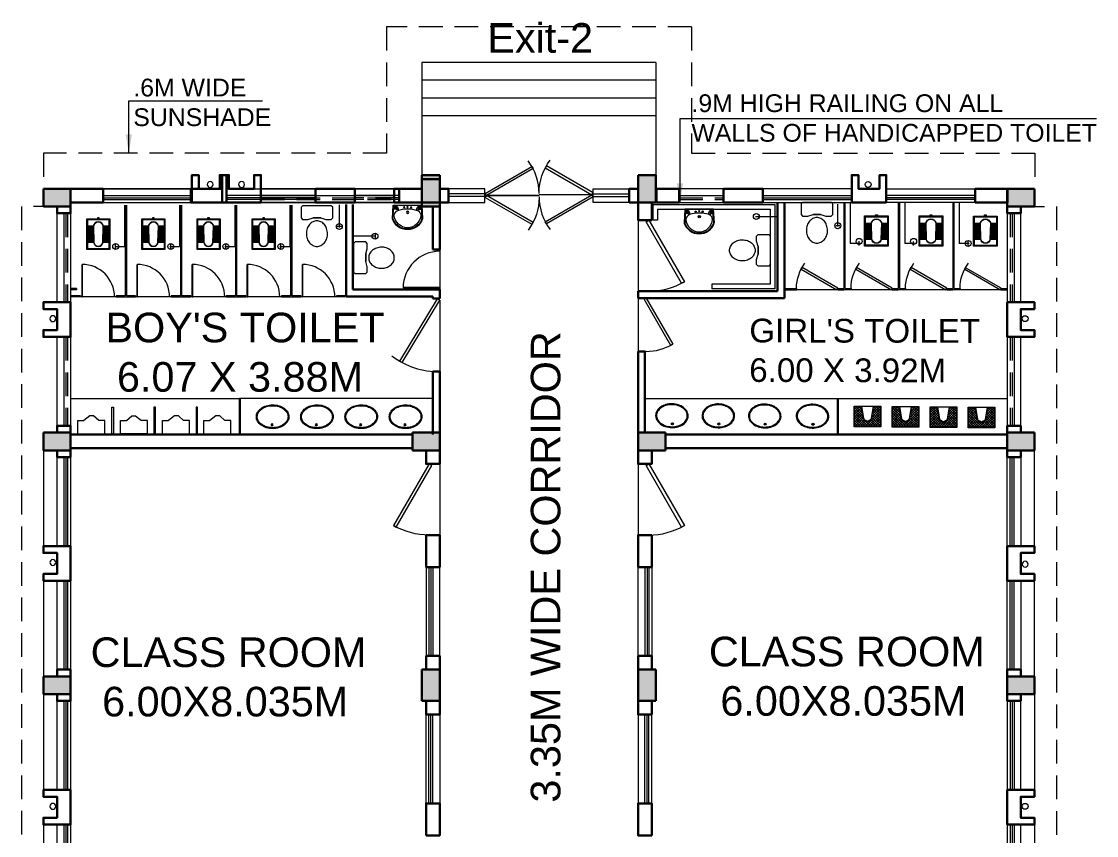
# Model space of a CAD drawing. Header units: millimetres. Extents: x 3614 to 12428, y -844 to 6844.
# Drawn here: x 5458.46 to 5476.61, y -525.28 to -511.54 of the extents above; entities that cross this region are included whole.
import ezdxf

# ---------------------------------------------------------------- set-up
doc = ezdxf.new("R2010")
doc.units = ezdxf.units.MM
doc.header["$LTSCALE"] = 40
doc.header["$MEASUREMENT"] = 0
doc.linetypes.add('DASHED', pattern=[0.75, 0.5, -0.25])
doc.layers.get('0').update_dxf_attribs({"linetype": 'CONTINUOUS', "lineweight": 20})
for name, color, linetype, lineweight in [('CLL LEV.', 15, 'CONTINUOUS', 18), ('Column', 252, 'CONTINUOUS', 30), ('Column Hatch', 253, 'CONTINUOUS', 13), ('CUBICAL TOILET', 160, 'CONTINUOUS', 15), ('Dim', 220, 'CONTINUOUS', 15), ('Door', 54, 'CONTINUOUS', 18), ('elevation', 7, 'CONTINUOUS', 9), ('Fixture', 44, 'CONTINUOUS', 15), ('Furniture', 13, 'CONTINUOUS', 15), ('Hidden', 30, 'DASHED', 18), ('Railing', 23, 'CONTINUOUS', 18), ('Stair', 1, 'CONTINUOUS', 15), ('TEXT', 7, 'CONTINUOUS', 20), ('Ventilator', 6, 'DASHED', 18), ('Wall', 7, 'CONTINUOUS', 30), ('Window', 150, 'CONTINUOUS', 15), ('Window-Wall', 7, 'CONTINUOUS', 18)]:
    doc.layers.add(name, color=color, linetype=linetype, lineweight=lineweight)
doc.styles.add('DIM', font='arial.ttf')
doc.styles.add('L120', font='simplex.shx', dxfattribs={"height": 1})
doc.styles.get("Standard").update_dxf_attribs({"font": 'txt.shx', "height": 0.03937})
doc.styles.add('Tabrej.', font='GOTHIC.TTF', dxfattribs={"height": 1})
doc.dimstyles.get("Standard").update_dxf_attribs({"dimtxt": 0.18, "dimasz": 0.18, "dimexe": 0.18, "dimexo": 0.0625, "dimgap": 0.09, "dimtad": 0, "dimtih": 1, "dimtoh": 1, "dimdec": 4, "dimzin": 0, "dimdsep": 46, "dimtxsty": 'Standard', "dimcen": 0.09, "dimadec": 0, "dimazin": 0, "dimtfac": 1, "dimtdec": 4, "dimtofl": 0, "dimtmove": 0, "dimatfit": 3, "dimfxl": 0, "dimtolj": 1, "dimtzin": 0, "dimarcsym": 0})

# ---------------------------------------------------------------- blocks, each defined once
blk = doc.blocks.new('COLUMN 546')
at = {"layer": 'Column Hatch'}
h = blk.add_hatch(color=0, dxfattribs=at)
h.dxf.hatch_style = 1
h.paths.add_polyline_path([(0, 0), (0.3, 0), (0.3, 0.46), (0, 0.46)])
at = {"layer": 'Column'}
for p, q in [((0.3, 0.46), (0, 0.46)), ((0, 0.46), (0, 0)), ((0.3, 0), (0.3, 0.46)), ((0, 0), (0.3, 0))]:
    blk.add_line(p, q, dxfattribs=at)
blk = doc.blocks.new('VENT 2')
at = {"layer": 'Ventilator', "linetype": 'Continuous', "ltscale": 0.02}
for p, q in [((0, 0.182), (1.5, 0.182)), ((0, 0.152), (1.5, 0.152))]:
    blk.add_line(p, q, dxfattribs=at)
at = {"layer": 'Window-Wall'}
for p, q in [((0, 0.23), (1.5, 0.23)), ((0, 0), (0, 0.23)), ((1.5, 0.23), (1.5, 0)), ((0, 0.115), (1.5, 0.115)), ((1.5, 0), (0, 0))]:
    blk.add_line(p, q, dxfattribs=at)
blk = doc.blocks.new('*X5')
at = {"color": 0}
for p, q in [((705, 323), (943, 561)), ((705, 365), (900, 561)), ((705, 408), (858, 561)), ((705, 450), (815, 561)), ((705, 493), (773, 561)), ((705, 535), (730, 561)), ((854, 419), (712, 561)), ((866, 449), (755, 561)), ((888, 469), (797, 561)), ((921, 479), (839, 561)), ((1145, 298), (882, 561)), ((899, 474), (985, 561)), ((1145, 340), (924, 561)), ((944, 477), (1027, 561)), ((1145, 383), (967, 561)), ((971, 462), (1070, 561)), ((990, 438), (1112, 561)), ((998, 404), (1145, 551)), ((1145, 425), (1009, 561)), ((1145, 467), (1051, 561)), ((1145, 510), (1094, 561)), ((1145, 552), (1136, 561)), ((848, 383), (705, 526)), ((842, 346), (705, 483)), ((835, 310), (705, 441)), ((705, 280), (858, 434)), ((829, 274), (705, 398)), ((705, 238), (847, 381)), ((1145, 255), (999, 401)), ((1004, 368), (1145, 508)), ((1011, 332), (1145, 466)), ((1017, 295), (1145, 423)), ((1023, 259), (1145, 381)), ((823, 237), (705, 356)), ((798, 221), (705, 314)), ((755, 221), (705, 271)), ((713, 221), (705, 229)), ((730, 221), (839, 330)), ((772, 221), (830, 279)), ((815, 221), (822, 228)), ((1137, 221), (1007, 350)), ((1095, 221), (1016, 299)), ((1052, 221), (1024, 248)), ((1029, 223), (1145, 339)), ((1069, 221), (1145, 296)), ((1112, 221), (1145, 254))]:
    blk.add_line(p, q, dxfattribs=at)
blk = doc.blocks.new('RSA CL7')
blk.add_lwpolyline([(8.86, 0), (-8.86, 0), (-8.86, -13.78), (-3.94, -13.78), (3.94, -13.78), (8.86, -13.78)], close=True)
blk.add_lwpolyline([(-4.1, -13.58), (-2.78, -5.72, -0.835943), (2.8, -5.76), (4.1, -13.58), (8.66, -13.58), (8.66, -0.2), (-8.66, -0.2), (-8.66, -13.58)], format="xyb", close=True)
blk.add_lwpolyline([(-3.94, -13.78), (-2.59, -5.75, -0.835548), (2.61, -5.79), (3.94, -13.78)], format="xyb")
for centre, start, end in [((-1.41, -4.14), 207.2135, 40.95643), ((-0.03, -3.6), 185.89987, 355.82489), ((1.47, -4.14), 140.99617, 329.34676)]:
    blk.add_arc(centre, 0.493, start, end)
at = {"xscale": 0.0393714285714286, "yscale": 0.0393714285714286, "zscale": 0.0393714285714286}
blk.add_blockref('*X5', (-36.41, -22.27), dxfattribs=at)
blk = doc.blocks.new('RSA BASIN 2')
for points in [[(10.67, -8.12, 0.12976), (9.97, -5.22, 0.106426), (7.61, -2.47, 0.084431), (4.27, -0.72, 0.073534), (0, 0, 0.073534), (-4.29, -0.55, 0.084431), (-7.7, -2.16, 0.106426), (-10.17, -4.82, 0.12976), (-10.98, -7.69, 0.12976), (-10.28, -10.59, 0.106426), (-7.92, -13.34, 0.084431), (-4.58, -15.09, 0.073534), (-0.31, -15.81, 0.073534), (3.98, -15.26, 0.084431), (7.39, -13.64, 0.106426), (9.85, -10.99, 0.12976)], [(10.08, -7.9, 0.119977), (9.45, -5.5, 0.106426), (7.25, -2.94, 0.084431), (4.08, -1.28, 0.073534), (-0.01, -0.59, 0.073534), (-4.13, -1.12, 0.084431), (-7.36, -2.65, 0.106426), (-9.66, -5.12, 0.12976), (-10.39, -7.7, 0.009633), (-10.39, -7.9, 0.119977), (-9.76, -10.31, 0.106426), (-7.57, -12.87, 0.084431), (-4.4, -14.53, 0.073534), (-0.3, -15.22, 0.073534), (3.82, -14.69, 0.084431), (7.05, -13.16, 0.106426), (9.35, -10.69, 0.12976), (10.08, -8.11, 0.009633)]]:
    blk.add_lwpolyline(points, format="xyb", close=True)
for radius in [0.7, 0.479]:
    blk.add_circle((-0.47, -2.53), radius)
blk = doc.blocks.new('Door - Left Hung 36 in.')
at = {"layer": 'Door'}
blk.add_line((0.75, -1.3), (35.93, -1.3), dxfattribs=at)
blk.add_lwpolyline([(0.75, -1.3), (0, 0), (31.18, 18), (31.93, 16.7)], close=True, dxfattribs=at)
blk.add_arc((0, 0), 36, 0, 37.31013, dxfattribs=at)
blk = doc.blocks.new('SHAFT2')
at = {"layer": 'Fixture'}
blk.add_circle((0.302, 0.307), 0.05, dxfattribs=at)
at = {"layer": 'Wall'}
blk.add_lwpolyline([(0, 0.585), (0.46, 0.585), (0.46, 0.47), (0.23, 0.47), (0.23, 0.115), (0.46, 0.115), (0.46, 0), (0, 0), (0, 0.585)], dxfattribs=at)
blk = doc.blocks.new('WINDOW 1')
at = {"layer": 'CLL LEV.'}
for p, q in [((-0.115, -0.23), (-0.115, -0.46)), ((1.615, -0.23), (1.615, -0.46)), ((-0.115, -0.46), (1.615, -0.46))]:
    blk.add_line(p, q, dxfattribs=at)
at = {"layer": 'Window'}
for p, q in [((0, -0.051), (1.5, -0.051)), ((0, -0.081), (1.5, -0.081))]:
    blk.add_line(p, q, dxfattribs=at)
at = {"layer": 'Window-Wall'}
for p, q in [((0, 0), (1.5, 0)), ((0, -0.23), (0, 0)), ((1.5, 0), (1.5, -0.23)), ((0, -0.115), (1.5, -0.115)), ((1.5, -0.23), (0, -0.23))]:
    blk.add_line(p, q, dxfattribs=at)
blk = doc.blocks.new('*U18')
for p, q in [((0, 0), (0, -6)), ((40, 0), (40, -6))]:
    blk.add_line(p, q)
blk.add_lwpolyline([(0, 0), (34.64, 20), (35.52, 18.48), (0.87, -1.52)], close=True)
blk.add_arc((0, 0), 40, 0, 30)
blk = doc.blocks.new('DOOR1')
at = {"layer": 'Door'}
blk.add_line((0, 0), (1.2, 0), dxfattribs=at)
at = {"layer": 'Door', "xscale": 0.0300000000000013, "yscale": 0.0300000000000013, "zscale": 0.0300000000000013}
blk.add_blockref('*U18', (0, 0.18), dxfattribs=at)
blk = doc.blocks.new('RSA CL6')
for p, q in [((5.51, 3.48), (5.51, 7.28)), ((5.91, 3.47), (5.91, 7.28)), ((6.3, 3.46), (6.3, 7.28)), ((6.69, 3.45), (6.69, 7.28)), ((7.09, 3.44), (7.09, 7.28)), ((7.48, 3.43), (7.48, 7.28)), ((7.87, 3.42), (7.87, 7.28)), ((8.27, 3.41), (8.27, 7.28)), ((8.66, 3.4), (8.66, 7.28)), ((9.06, 3.39), (9.06, 7.28)), ((9.45, 3.38), (9.45, 7.28)), ((9.84, 3.37), (9.84, 7.28)), ((10.24, 3.36), (10.24, 7.28)), ((10.63, 3.35), (10.63, 7.28)), ((11.02, 3.34), (11.02, 7.28)), ((11.42, 3.33), (11.42, 7.28)), ((11.81, 3.32), (11.81, 7.28)), ((12.2, 3.31), (12.2, 7.28)), ((12.6, 3.31), (12.6, 7.28)), ((12.99, 3.3), (12.99, 7.28)), ((13.39, 3.29), (13.39, 7.28)), ((13.78, 3.28), (13.78, 7.28)), ((14.17, 3.27), (14.17, 7.28)), ((14.57, 3.26), (14.57, 7.28)), ((14.96, 3.25), (14.96, 7.28)), ((15.35, 3.24), (15.35, 7.28)), ((15.75, 3.23), (15.75, 7.28)), ((16.14, 3.22), (16.14, 7.28)), ((16.14, 7.28), (16.14, 3.22)), ((5.51, -7.28), (5.51, -3.47)), ((5.91, -7.28), (5.91, -3.45)), ((6.3, -7.28), (6.3, -3.44)), ((6.69, -7.28), (6.69, -3.43)), ((7.09, -7.28), (7.09, -3.42)), ((7.48, -7.28), (7.48, -3.41)), ((7.87, -7.28), (7.87, -3.4)), ((8.27, -7.28), (8.27, -3.39)), ((8.66, -7.28), (8.66, -3.38)), ((9.06, -7.28), (9.06, -3.37)), ((9.45, -7.28), (9.45, -3.36)), ((9.84, -7.28), (9.84, -3.34)), ((10.24, -7.28), (10.24, -3.33)), ((10.63, -7.28), (10.63, -3.32)), ((11.02, -7.28), (11.02, -3.31)), ((11.42, -7.28), (11.42, -3.3)), ((11.81, -7.28), (11.81, -3.29)), ((12.2, -7.28), (12.2, -3.28)), ((12.6, -7.28), (12.6, -3.27)), ((12.99, -7.28), (12.99, -3.26)), ((13.39, -7.28), (13.39, -3.24)), ((13.78, -7.28), (13.78, -3.23)), ((14.17, -7.28), (14.17, -3.22)), ((14.57, -7.28), (14.57, -3.21)), ((14.96, -7.28), (14.96, -3.2)), ((15.35, -7.28), (15.35, -3.19)), ((15.75, -7.28), (15.75, -3.18)), ((16.14, -3.17), (16.14, -7.28)), ((16.14, -7.28), (16.14, -3.17))]:
    blk.add_line(p, q)
for points in [[(0.79, 7.87), (20.87, 7.87), (20.87, -7.87), (0.79, -7.87)], [(1.38, 7.28), (20.28, 7.28), (20.28, -7.28), (1.38, -7.28)]]:
    blk.add_lwpolyline(points, close=True)
blk.add_lwpolyline([(0.79, -0.59), (0, -0.59), (0, 0.59), (0.79, 0.59)])
for points in [[(5.51, 3.48), (16.14, 3.22, -0.899983), (16.14, -3.17), (5.54, -3.47, -0.799392)], [(5.53, 3.28), (16.13, 3.02, -0.897689), (16.12, -2.97), (5.56, -3.27, -0.793494), (5.53, 3.28)]]:
    blk.add_lwpolyline(points, format="xyb", close=True)
blk = doc.blocks.new('ENGLISH SHEET')
at = {"layer": 'Fixture'}
for p, q in [((4663.798, 251.204), (4663.773, 251.179)), ((4663.773, 251.179), (4663.773, 250.696)), ((4663.976, 251.204), (4663.798, 251.204)), ((4664.002, 251.179), (4663.976, 251.204)), ((4664.002, 251.09), (4664.002, 251.179)), ((4663.976, 251.001), (4664.002, 251.09)), ((4663.976, 250.874), (4663.976, 251.001)), ((4663.976, 251.001), (4663.976, 250.874)), ((4664.002, 250.785), (4663.976, 250.874)), ((4663.773, 250.696), (4663.798, 250.67)), ((4663.798, 250.67), (4663.976, 250.67)), ((4663.976, 250.67), (4664.002, 250.696)), ((4664.002, 250.696), (4664.002, 250.785))]:
    blk.add_line(p, q, dxfattribs=at)
blk.add_lwpolyline([(4664.459, 250.937, 0.117036), (4664.443, 251.003, 0.104338), (4664.396, 251.063, 0.09029), (4664.321, 251.105, 0.09898), (4664.243, 251.115, 0.08237), (4664.159, 251.101, 0.09029), (4664.09, 251.063, 0.104338), (4664.043, 251.003, 0.117036), (4664.027, 250.937, 0.117036), (4664.043, 250.871, 0.104338), (4664.09, 250.811, 0.09029), (4664.159, 250.773, 0.08237), (4664.243, 250.759, 0.08237), (4664.327, 250.773, 0.09029), (4664.396, 250.811, 0.104338), (4664.443, 250.871, 0.117036)], format="xyb", close=True, dxfattribs=at)
blk = doc.blocks.new('RSA BASIN 9')
for points in [[(-0.1, -16.2, 0.340881), (10.04, -9, 0.074195), (10.06, -8.89), (9.53, 0), (-9.54, 0), (-10.02, -8.77, 0.082611), (-9.96, -9.15, 0.330812), (-0.1, -16.2)], [(0, -15.03, 0.391482), (8.86, -6.67, 0.252869), (6.53, -3.51, 0.087242), (0.02, -2.46, 0.079484), (-6.53, -3.51, 0.2542), (-8.82, -6.67, 0.39026), (0, -15.03)], [(-8.57, -1.96, -0.907437), (-8.45, -1.81), (-7.52, -2.57, -0.907437), (-7.64, -2.72)], [(-8.2, -1.64, -0.907437), (-8.07, -1.49), (-7.14, -2.25, -0.907437), (-7.27, -2.4)], [(-7.82, -1.32, -0.907437), (-7.7, -1.17), (-6.77, -1.93, -0.907437), (-6.89, -2.08)], [(7.82, -1.32, 0.907437), (7.7, -1.17), (6.77, -1.93, 0.907437), (6.89, -2.08)], [(8.2, -1.64, 0.907437), (8.07, -1.49), (7.14, -2.25, 0.907437), (7.27, -2.4)], [(8.57, -1.96, 0.907437), (8.45, -1.81), (7.52, -2.57, 0.907437), (7.64, -2.72)]]:
    blk.add_lwpolyline(points, format="xyb", close=True)
for points in [[(-5.93, -3.31), (-6.16, -2.95, -0.183787), (-6.22, -2.68, 0.126662), (-6.25, -2.43), (-6.59, -1.44, 0.35453), (-7.05, -0.98), (-8.75, -0.98, 0.414214), (-9.14, -1.37), (-9.56, -9.09, 0.329849), (-0.07, -15.81, 0.338736), (9.65, -8.94, 0.075632), (9.66, -8.82), (9.14, -1.37, 0.414214), (8.75, -0.98), (7.05, -0.98, 0.35453), (6.59, -1.44), (6.25, -2.43, 0.126662), (6.22, -2.68, -0.183787), (6.16, -2.95), (5.93, -3.31)], [(-6.18, -3.39), (-6.24, -3.29, 0.220542), (-6.52, -3.11), (-8.75, -2.78, -0.361119), (-9.19, -2.35)], [(6.18, -3.39), (6.24, -3.29, -0.220542), (6.52, -3.11), (8.75, -2.78, 0.358803), (9.21, -2.33, 0.358803)]]:
    blk.add_lwpolyline(points, format="xyb")
for centre, radius in [((-2.35, -1.56), 0.399), ((0, -4.82), 0.771), ((0, -4.82), 0.602), ((0, -1.23), 0.399), ((2.28, -1.51), 0.399)]:
    blk.add_circle(centre, radius)
blk = doc.blocks.new('COLM 530')
at = {"layer": 'Column Hatch'}
h = blk.add_hatch(color=0, dxfattribs=at)
h.dxf.hatch_style = 1
h.paths.add_polyline_path([(5443.518, -633.795), (5443.218, -633.795), (5443.218, -634.325), (5443.518, -634.325)])
at = {"layer": 'Column'}
for p, q in [((5443.518, -633.795), (5443.218, -633.795)), ((5443.218, -633.795), (5443.218, -634.325)), ((5443.518, -634.325), (5443.518, -633.795)), ((5443.218, -634.325), (5443.518, -634.325))]:
    blk.add_line(p, q, dxfattribs=at)
blk = doc.blocks.new('SHAFT')
at = {"layer": 'Fixture'}
blk.add_circle((-0.328, 0.302), 0.05, dxfattribs=at)
at = {"layer": 'Wall'}
blk.add_lwpolyline([(-0.655, 0), (-0.655, 0.46), (-0.54, 0.46), (-0.54, 0.23), (-0.115, 0.23), (-0.115, 0.46), (0, 0.46), (0, 0), (-0.655, 0)], dxfattribs=at)
blk = doc.blocks.new('RH 1200')
for p, q in [((21, 0), (21, 43.3)), ((21.7, 0), (21.7, 43.3)), ((-21.7, 0), (21.7, 0)), ((21.7, 0), (21, 0))]:
    blk.add_line(p, q)
at = {"extrusion": (0, 0, -1)}
blk.add_ellipse((21.7, 0), major_axis=(-30.6, 30.6), ratio=1, start_param=5.497787, end_param=7.068583, dxfattribs=at)
blk = doc.blocks.new('HJK')
at = {"layer": 'Door', "ltscale": 20}
blk.add_line((3658.233, -481.12), (3658.908, -481.12), dxfattribs=at)
at = {"layer": 'Door', "ltscale": 20, "xscale": 0.014287499999341, "yscale": 0.014287499999341, "zscale": 0.014287499999341, "rotation": 359.999999999943}
blk.add_blockref('RH 1200', (3658.571, -481.12), dxfattribs=at)
blk = doc.blocks.new('Urinal 1')
for p, q in [((0, 9), (9, 9)), ((0, 9), (0, -9)), ((9, 9), (9, 5)), ((12, 1), (9, 5)), ((12, -1.5), (12, 1)), ((9, -5), (12, -1.5)), ((9, -9), (9, -5)), ((0, -9), (9, -9))]:
    blk.add_line(p, q)
blk = doc.blocks.new('rtg')
at = {"layer": 'Door', "ltscale": 0.05}
blk.add_line((5064.361, -255.623), (5064.361, -256.826), dxfattribs=at)
at = {"layer": 'Door'}
blk.add_lwpolyline([(5064.361, -255.623), (5064.317, -255.597), (5063.682, -256.65), (5063.726, -256.676)], close=True, dxfattribs=at)
blk.add_arc((5064.319, -255.593), 1.234, 231.6585, 271.9391, dxfattribs=at)
blk = doc.blocks.new('NEW BILDING')
at = {"layer": 'CLL LEV.'}
for p, q in [((5437.0578, -269.9611), (5436.8278, -269.9611)), ((5437.0578, -269.9611), (5436.8278, -269.9611)), ((5437.0578, -269.9611), (5436.8278, -269.9611)), ((5437.0578, -271.6911), (5436.8278, -271.6911)), ((5437.0578, -271.6911), (5436.8278, -271.6911)), ((5437.0578, -271.6911), (5436.8278, -271.6911)), ((5453.3278, -271.6911), (5453.5578, -271.6911)), ((5437.0578, -272.0461), (5436.8278, -272.0461)), ((5437.0578, -272.0461), (5436.8278, -272.0461)), ((5437.0578, -272.0461), (5436.8278, -272.0461)), ((5453.3278, -272.0461), (5453.5578, -272.0461)), ((5437.0578, -273.7761), (5436.8278, -273.7761)), ((5437.0578, -273.7761), (5436.8278, -273.7761)), ((5437.0578, -273.7761), (5436.8278, -273.7761))]:
    blk.add_line(p, q, dxfattribs=at)
at = {"layer": 'CUBICAL TOILET', "ltscale": 0.01}
for p, q in [((5438.2098, -269.9381), (5438.2098, -271.4681)), ((5438.2298, -269.9381), (5438.2298, -271.4681)), ((5439.1398, -269.9381), (5439.1398, -271.4681)), ((5439.1598, -269.9381), (5439.1598, -271.4681)), ((5440.0698, -269.9381), (5440.0698, -271.4681)), ((5440.0898, -269.9381), (5440.0898, -271.4681)), ((5440.9998, -269.9381), (5440.9998, -271.4681)), ((5441.0198, -269.9381), (5441.0198, -271.4681)), ((5450.3378, -269.8903), (5450.3378, -271.3455)), ((5450.3578, -269.8903), (5450.3578, -271.3455)), ((5451.2578, -269.8907), (5451.2578, -271.346)), ((5451.2778, -269.8907), (5451.2778, -271.346)), ((5452.1778, -269.8911), (5452.1778, -271.3464)), ((5452.1978, -269.8911), (5452.1978, -271.3464)), ((5437.3878, -271.3468), (5437.2878, -271.3468)), ((5437.3878, -271.3468), (5437.2878, -271.3468)), ((5437.3878, -271.3668), (5437.2878, -271.3668)), ((5437.3878, -271.3668), (5437.2878, -271.3668)), ((5437.4548, -271.4681), (5437.2999, -271.4681)), ((5437.3878, -271.3468), (5437.3878, -271.3668)), ((5437.3878, -271.3468), (5437.3878, -271.3668)), ((5437.4548, -271.4681), (5437.4548, -271.4881)), ((5437.4548, -271.4905), (5437.4548, -271.4805)), ((5438.2098, -271.4681), (5438.0548, -271.4681)), ((5438.0548, -271.4681), (5438.0548, -271.4881)), ((5438.3848, -271.4681), (5438.2298, -271.4681)), ((5438.3848, -271.4681), (5438.3848, -271.4881)), ((5439.1398, -271.4681), (5438.9848, -271.4681)), ((5438.9848, -271.4681), (5438.9848, -271.4881)), ((5439.3148, -271.4681), (5439.1598, -271.4681)), ((5439.3148, -271.4681), (5439.3148, -271.4881)), ((5440.0698, -271.4681), (5439.9148, -271.4681)), ((5439.9148, -271.4681), (5439.9148, -271.4881)), ((5440.2448, -271.4681), (5440.0898, -271.4681)), ((5440.2448, -271.4681), (5440.2448, -271.4881)), ((5440.9998, -271.4681), (5440.8448, -271.4681)), ((5440.8448, -271.4681), (5440.8448, -271.4881)), ((5441.1748, -271.4681), (5441.0198, -271.4681)), ((5441.1748, -271.4681), (5441.1748, -271.4881)), ((5441.9249, -271.4681), (5441.7748, -271.4681)), ((5441.7748, -271.4681), (5441.7748, -271.4881)), ((5449.3376, -271.3455), (5449.5424, -271.3455)), ((5449.3376, -271.3655), (5449.5424, -271.3655)), ((5449.5424, -271.3455), (5449.5424, -271.3655)), ((5450.2378, -271.3455), (5450.3378, -271.3455)), ((5450.2378, -271.3455), (5450.2378, -271.3655)), ((5450.2378, -271.3655), (5450.3378, -271.3655)), ((5450.4614, -271.3655), (5450.3378, -271.3655)), ((5450.3578, -271.3455), (5450.4614, -271.3455)), ((5450.4614, -271.3455), (5450.4614, -271.3655)), ((5451.1578, -271.346), (5451.2578, -271.346)), ((5451.1578, -271.346), (5451.1578, -271.366)), ((5451.1578, -271.366), (5451.2578, -271.366)), ((5451.3814, -271.366), (5451.2578, -271.366)), ((5451.2778, -271.346), (5451.3814, -271.346)), ((5451.3814, -271.346), (5451.3814, -271.366)), ((5452.0778, -271.3464), (5452.1778, -271.3464)), ((5452.0778, -271.3464), (5452.0778, -271.3664)), ((5452.0778, -271.3664), (5452.1778, -271.3664)), ((5452.3014, -271.3664), (5452.1778, -271.3664)), ((5452.1978, -271.3464), (5452.3014, -271.3464)), ((5452.3014, -271.3464), (5452.3014, -271.3664)), ((5452.9978, -271.3464), (5453.0978, -271.3464)), ((5452.9978, -271.3464), (5452.9978, -271.3664)), ((5452.9978, -271.3664), (5453.0978, -271.3664)), ((5437.4548, -271.4881), (5437.2999, -271.4881)), ((5438.0548, -271.4881), (5438.3848, -271.4881)), ((5438.9848, -271.4881), (5439.3148, -271.4881)), ((5439.9148, -271.4881), (5440.2448, -271.4881)), ((5440.8448, -271.4881), (5441.1748, -271.4881)), ((5441.9249, -271.4881), (5441.7748, -271.4881))]:
    blk.add_line(p, q, dxfattribs=at)
at = {"layer": 'CUBICAL TOILET', "ltscale": 0.05}
for p, q in [((5440.14, -273.7991), (5440.14, -273.2011)), ((5440.1525, -273.2011), (5440.14, -273.2011)), ((5440.1525, -273.7991), (5440.1525, -273.2011))]:
    blk.add_line(p, q, dxfattribs=at)
blk.add_lwpolyline([(5450.2353, -273.2016), (5450.2457, -273.2016), (5450.2457, -273.8111), (5450.2353, -273.8111)], close=True, dxfattribs=at)
at = {"layer": 'Door'}
blk.add_line((5446.106, -269.7648), (5444.2865, -269.7753), dxfattribs=at)
at = {"layer": 'Door', "ltscale": 20}
blk.add_line((5443.5181, -270.688), (5443.5181, -271.363), dxfattribs=at)
at = {"layer": 'Fixture'}
for p, q in [((5437.2878, -273.2011), (5440.14, -273.2011)), ((5443.4027, -273.2011), (5440.1525, -273.2011))]:
    blk.add_line(p, q, dxfattribs=at)
at = {"layer": 'Fixture', "ltscale": 0.05}
blk.add_line((5446.9829, -273.2033), (5453.0978, -273.2033), dxfattribs=at)
at = {"layer": 'Fixture'}
for points in [[(5438.0093, -273.3491), (5438.0093, -273.7991), (5437.9843, -273.7991), (5437.9843, -273.3491)], [(5438.6943, -273.3491), (5438.6943, -273.7991), (5438.7193, -273.7991), (5438.7193, -273.3491)], [(5439.4043, -273.3496), (5439.4043, -273.7996), (5439.4293, -273.7996), (5439.4293, -273.3496)]]:
    blk.add_lwpolyline(points, close=True, dxfattribs=at)
at = {"layer": 'Furniture', "ltscale": 0.05}
for p, q in [((5438.1974, -269.9381), (5438.1973, -270.6352)), ((5439.1274, -269.9381), (5439.1273, -270.6352)), ((5440.0574, -269.9381), (5440.0573, -270.6352)), ((5440.9874, -269.9381), (5440.9873, -270.6352)), ((5441.8237, -270.3138), (5441.8237, -269.9353)), ((5450.237, -270.3013), (5450.2371, -269.9228)), ((5450.4478, -269.8916), (5450.4479, -270.5843)), ((5451.3678, -269.892), (5451.3679, -270.5847)), ((5452.2878, -269.8911), (5452.2879, -270.5839)), ((5448.8464, -270.1299), (5449.2249, -270.1298)), ((5441.8578, -270.298), (5441.7895, -270.298)), ((5450.2712, -270.2854), (5450.2029, -270.2854)), ((5442.4417, -270.4614), (5442.0632, -270.4613)), ((5442.4259, -270.4272), (5442.4259, -270.4955)), ((5450.5979, -270.6172), (5450.5979, -270.5488)), ((5451.5179, -270.6176), (5451.5179, -270.5493)), ((5452.4379, -270.618), (5452.4379, -270.5497)), ((5438.0315, -270.6352), (5438.1973, -270.6352)), ((5438.0473, -270.6694), (5438.0473, -270.6011)), ((5438.9615, -270.6352), (5439.1273, -270.6352)), ((5438.9773, -270.6694), (5438.9773, -270.6011)), ((5439.8915, -270.6352), (5440.0573, -270.6352)), ((5439.9073, -270.6694), (5439.9073, -270.6011)), ((5440.7273, -270.6631), (5440.7273, -270.5948)), ((5440.8215, -270.6352), (5440.9873, -270.6352)), ((5440.8373, -270.6694), (5440.8373, -270.6011)), ((5450.6137, -270.5843), (5450.4479, -270.5843)), ((5451.5337, -270.5847), (5451.3679, -270.5847)), ((5452.4537, -270.5839), (5452.2879, -270.5839))]:
    blk.add_line(p, q, dxfattribs=at)
for centre in [(5448.8622, -270.1299), (5441.8237, -270.298), (5450.237, -270.2854), (5442.4259, -270.4614), (5450.5979, -270.5493), (5451.5179, -270.5497), (5452.4379, -270.5839), (5438.0473, -270.6352), (5438.9773, -270.6352), (5439.9073, -270.6352), (5440.8373, -270.6352)]:
    blk.add_circle(centre, 0.05, dxfattribs=at)
at = {"layer": 'Hidden', "ltscale": 0.02}
for p, q in [((5447.7678, -266.9311), (5442.6178, -266.9311)), ((5442.6178, -266.9311), (5442.6178, -269.0611)), ((5447.7678, -266.9311), (5447.7678, -269.0611)), ((5442.6178, -269.0611), (5436.8278, -269.0611)), ((5436.8278, -269.0611), (5436.8278, -269.6611)), ((5447.7678, -269.0611), (5453.5647, -269.0611)), ((5453.5647, -269.0611), (5453.5647, -269.6632)), ((5437.0578, -269.9611), (5436.4578, -269.9611)), ((5436.4578, -269.9611), (5436.4578, -282.3061)), ((5437.0578, -269.9611), (5436.4578, -269.9611)), ((5453.3278, -269.9632), (5453.9278, -269.9632)), ((5453.9278, -269.9632), (5453.9278, -282.3061))]:
    blk.add_line(p, q, dxfattribs=at)
at = {"layer": 'Railing', "ltscale": 0.05}
for p, q in [((5447.1156, -269.9285), (5449.177, -269.9288)), ((5447.1156, -269.9285), (5447.1156, -270.1906)), ((5447.1956, -270.0085), (5449.097, -270.0088)), ((5447.1956, -270.0085), (5447.1956, -270.1906)), ((5449.097, -270.0088), (5449.097, -271.2715)), ((5449.177, -269.9288), (5449.177, -271.3515)), ((5447.1956, -270.1906), (5447.1156, -270.1906)), ((5449.097, -271.2715), (5448.1099, -271.2715)), ((5448.1099, -271.2715), (5448.1099, -271.3515)), ((5449.177, -271.3515), (5448.1099, -271.3515))]:
    blk.add_line(p, q, dxfattribs=at)
at = {"layer": 'Stair', "ltscale": 0.05}
for p, q in [((5447.1678, -267.5311), (5443.2178, -267.5311)), ((5443.2178, -267.5311), (5443.2178, -269.5011)), ((5447.1678, -267.5311), (5447.1678, -269.5011)), ((5447.1678, -267.8311), (5443.2178, -267.8311)), ((5447.1678, -268.1311), (5443.2178, -268.1311)), ((5447.1678, -268.4311), (5443.2178, -268.4311))]:
    blk.add_line(p, q, dxfattribs=at)
at = {"layer": 'Ventilator', "ltscale": 0.02}
for p, q in [((5440.5003, -269.8132), (5442.7503, -269.8132)), ((5440.5003, -269.8432), (5442.7503, -269.8432)), ((5442.8328, -269.8132), (5442.0828, -269.8132)), ((5442.8328, -269.8432), (5442.0828, -269.8432)), ((5442.8396, -269.8132), (5442.0896, -269.8132)), ((5442.8396, -269.8432), (5442.0896, -269.8432)), ((5447.5597, -269.8132), (5448.3097, -269.8132)), ((5447.5597, -269.8432), (5448.3097, -269.8432)), ((5437.2068, -270.0761), (5437.2068, -271.5761)), ((5437.2068, -270.0761), (5437.2068, -271.5761)), ((5437.2068, -270.0761), (5437.2068, -271.5761)), ((5437.2368, -270.0761), (5437.2368, -271.5761)), ((5437.2368, -270.0761), (5437.2368, -271.5761)), ((5437.2368, -270.0761), (5437.2368, -271.5761)), ((5453.1488, -270.0761), (5453.1488, -271.5761)), ((5453.1788, -270.0761), (5453.1788, -271.5761)), ((5437.2068, -272.1611), (5437.2068, -273.6611)), ((5437.2068, -272.1611), (5437.2068, -273.6611)), ((5437.2068, -272.1611), (5437.2068, -273.6611)), ((5437.2368, -272.1611), (5437.2368, -273.6611)), ((5437.2368, -272.1611), (5437.2368, -273.6611)), ((5437.2368, -272.1611), (5437.2368, -273.6611)), ((5453.1488, -272.1611), (5453.1488, -273.6611)), ((5453.1788, -272.1611), (5453.1788, -273.6611))]:
    blk.add_line(p, q, dxfattribs=at)
at = {"layer": 'Wall', "ltscale": 0.05}
for p, q in [((5441.9369, -271.4782), (5441.9366, -269.9261)), ((5442.0518, -271.3611), (5442.0516, -269.9261)), ((5443.4031, -270.688), (5443.4031, -269.9611)), ((5443.5178, -269.9611), (5443.5178, -270.688)), ((5449.2226, -271.3915), (5449.2228, -269.8927)), ((5449.3375, -271.5065), (5449.3378, -269.8928)), ((5443.5181, -270.688), (5443.4031, -270.688)), ((5443.5181, -270.688), (5443.4031, -270.688)), ((5443.4031, -271.478), (5441.9369, -271.4782)), ((5443.5181, -271.363), (5442.0518, -271.3632)), ((5443.4031, -271.5162), (5443.4031, -271.478)), ((5443.5181, -271.5162), (5443.5181, -271.3629)), ((5446.8678, -271.3911), (5449.2226, -271.3915)), ((5446.8678, -271.3911), (5446.8678, -271.5061)), ((5443.4031, -271.5162), (5443.5181, -271.5162)), ((5446.8678, -271.5061), (5449.3375, -271.5065)), ((5446.8678, -273.7761), (5446.868, -272.4061)), ((5446.868, -272.4061), (5446.983, -272.4061)), ((5446.9828, -273.7766), (5446.983, -272.4061)), ((5443.4026, -272.7455), (5443.5176, -272.7455)), ((5443.4028, -273.8106), (5443.4026, -272.7455)), ((5443.5178, -273.8106), (5443.5176, -272.7455))]:
    blk.add_line(p, q, dxfattribs=at)
at = {"layer": 'Wall'}
for p, q in [((5443.2878, -269.8911), (5443.5178, -269.8911)), ((5443.2878, -269.8911), (5443.5178, -269.8911)), ((5443.0578, -273.8111), (5437.2878, -273.8111)), ((5443.0578, -273.8111), (5437.2878, -273.8111)), ((5443.0578, -273.8111), (5437.2878, -273.8111)), ((5453.0978, -273.8111), (5447.3278, -273.8111)), ((5443.0578, -274.0411), (5437.2878, -274.0411)), ((5443.0578, -274.0411), (5437.2878, -274.0411)), ((5453.0978, -274.0411), (5447.3278, -274.0411))]:
    blk.add_line(p, q, dxfattribs=at)
at = {"layer": 'Wall', "ltscale": 0.05}
for points in [[(5437.8354, -269.8915), (5437.2878, -269.8915), (5437.2878, -269.6611), (5437.8354, -269.6611)], [(5441.4204, -269.6615), (5442.0828, -269.6615), (5442.0828, -269.8915), (5441.4204, -269.8915)], [(5442.8328, -269.6611), (5443.2178, -269.6611), (5443.2178, -269.8911), (5442.8328, -269.8911)], [(5447.5597, -269.6611), (5447.1747, -269.6611), (5447.1747, -269.8911), (5447.5597, -269.8911)], [(5448.3097, -269.8911), (5448.9722, -269.8911), (5448.9722, -269.6615), (5448.3097, -269.6615)], [(5452.5572, -269.8915), (5453.1047, -269.8915), (5453.1047, -269.6611), (5452.5572, -269.6611)]]:
    blk.add_lwpolyline(points, close=True, dxfattribs=at)
at = {"layer": 'Wall'}
for points in [[(5439.3166, -269.8911), (5439.3166, -269.6611), (5439.8453, -269.6611), (5439.8453, -269.8911), (5439.3166, -269.8911)], [(5442.7503, -269.8911), (5442.7503, -269.6611), (5443.2178, -269.6611), (5443.2178, -269.8911), (5442.7503, -269.8911)], [(5437.0578, -269.9611), (5437.0578, -270.0761), (5437.2878, -270.0761), (5437.2878, -269.9611), (5437.0578, -269.9611)], [(5437.0578, -270.0761), (5437.0578, -269.9611), (5437.2878, -269.9611), (5437.2878, -270.0761), (5437.0578, -270.0761)], [(5437.0578, -269.9611), (5437.0578, -270.0761), (5437.2878, -270.0761), (5437.2878, -269.9611), (5437.0578, -269.9611)], [(5437.0578, -270.0761), (5437.0578, -269.9611), (5437.2878, -269.9611), (5437.2878, -270.0761), (5437.0578, -270.0761)], [(5437.0578, -269.9611), (5437.0578, -270.0761), (5437.2878, -270.0761), (5437.2878, -269.9611), (5437.0578, -269.9611)], [(5437.0578, -270.0761), (5437.0578, -269.9611), (5437.2878, -269.9611), (5437.2878, -270.0761), (5437.0578, -270.0761)], [(5447.0978, -269.8932), (5446.8678, -269.8932), (5446.8678, -270.1911), (5447.0978, -270.1911), (5447.0978, -269.8932)], [(5453.3278, -269.9611), (5453.3278, -270.0761), (5453.0978, -270.0761), (5453.0978, -269.9611), (5453.3278, -269.9611)], [(5453.3278, -270.0761), (5453.3278, -269.9611), (5453.0978, -269.9611), (5453.0978, -270.0761), (5453.3278, -270.0761)], [(5437.0578, -273.7761), (5437.0578, -273.6611), (5437.2878, -273.6611), (5437.2878, -273.7761), (5437.0578, -273.7761)], [(5437.0578, -273.7761), (5437.0578, -273.6611), (5437.2878, -273.6611), (5437.2878, -273.7761), (5437.0578, -273.7761)], [(5437.0578, -273.7761), (5437.0578, -273.6611), (5437.2878, -273.6611), (5437.2878, -273.7761), (5437.0578, -273.7761)], [(5453.3278, -273.7761), (5453.3278, -273.6611), (5453.0978, -273.6611), (5453.0978, -273.7761), (5453.3278, -273.7761)], [(5437.0578, -274.0761), (5437.0578, -274.1911), (5437.2878, -274.1911), (5437.2878, -274.0761), (5437.0578, -274.0761)], [(5437.0578, -274.1911), (5437.0578, -274.0761), (5437.2878, -274.0761), (5437.2878, -274.1911), (5437.0578, -274.1911)], [(5443.2878, -274.0761), (5443.5178, -274.0761), (5443.5178, -274.3061), (5443.2878, -274.3061), (5443.2878, -274.0761)], [(5447.0978, -274.0761), (5446.8678, -274.0761), (5446.8678, -274.3061), (5447.0978, -274.3061), (5447.0978, -274.0761)], [(5453.3278, -274.0761), (5453.3278, -274.1911), (5453.0978, -274.1911), (5453.0978, -274.0761), (5453.3278, -274.0761)], [(5443.2878, -275.5061), (5443.5178, -275.5061), (5443.5178, -276.0461), (5443.2878, -276.0461), (5443.2878, -275.5061)], [(5447.0978, -275.5061), (5446.8678, -275.5061), (5446.8678, -276.0461), (5447.0978, -276.0461), (5447.0978, -275.5061)], [(5443.2878, -277.5461), (5443.5178, -277.5461), (5443.5178, -277.7761), (5443.2878, -277.7761), (5443.2878, -277.5461)], [(5447.0978, -277.5461), (5446.8678, -277.5461), (5446.8678, -277.7761), (5447.0978, -277.7761), (5447.0978, -277.5461)], [(5437.0578, -277.8911), (5437.0578, -277.7761), (5437.2878, -277.7761), (5437.2878, -277.8911), (5437.0578, -277.8911)], [(5453.3278, -277.8911), (5453.3278, -277.7761), (5453.0978, -277.7761), (5453.0978, -277.8911), (5453.3278, -277.8911)], [(5453.3278, -277.7761), (5453.3278, -277.8911), (5453.0978, -277.8911), (5453.0978, -277.7761), (5453.3278, -277.7761)], [(5437.0578, -278.1911), (5437.0578, -278.3061), (5437.2878, -278.3061), (5437.2878, -278.1911), (5437.0578, -278.1911)], [(5437.0578, -278.3061), (5437.0578, -278.1911), (5437.2878, -278.1911), (5437.2878, -278.3061), (5437.0578, -278.3061)], [(5453.3278, -278.1911), (5453.3278, -278.3061), (5453.0978, -278.3061), (5453.0978, -278.1911), (5453.3278, -278.1911)], [(5453.3278, -278.3061), (5453.3278, -278.1911), (5453.0978, -278.1911), (5453.0978, -278.3061), (5453.3278, -278.3061)], [(5443.2878, -278.5361), (5443.5178, -278.5361), (5443.5178, -278.3061), (5443.2878, -278.3061), (5443.2878, -278.5361)], [(5447.0978, -278.5361), (5446.8678, -278.5361), (5446.8678, -278.3061), (5447.0978, -278.3061), (5447.0978, -278.5361)], [(5443.2878, -280.5761), (5443.5178, -280.5761), (5443.5178, -280.0361), (5443.2878, -280.0361), (5443.2878, -280.5761)], [(5447.0978, -280.5761), (5446.8678, -280.5761), (5446.8678, -280.0361), (5447.0978, -280.0361), (5447.0978, -280.5761)]]:
    blk.add_lwpolyline(points, dxfattribs=at)
at = {"layer": 'Wall', "ltscale": 0.05}
for points in [[(5443.6678, -269.8932), (5443.5178, -269.8932), (5443.5178, -269.6611), (5443.6678, -269.6611), (5443.6678, -269.8932)], [(5446.7178, -269.8932), (5446.8678, -269.8932), (5446.8678, -269.6611), (5446.7178, -269.6611), (5446.7178, -269.8932)]]:
    blk.add_lwpolyline(points, dxfattribs=at)
at = {"layer": 'Window', "ltscale": 0.05}
for p, q in [((5444.2798, -269.75), (5443.6678, -269.75)), ((5444.2798, -269.7918), (5443.6678, -269.7918)), ((5446.1058, -269.75), (5446.7178, -269.75)), ((5446.1058, -269.7918), (5446.7178, -269.7918))]:
    blk.add_line(p, q, dxfattribs=at)
at = {"layer": 'Window-Wall'}
for p, q in [((5437.2878, -269.6611), (5439.8453, -269.6611)), ((5437.8166, -269.6611), (5437.7016, -269.6611)), ((5439.3166, -269.6611), (5439.4316, -269.6611)), ((5442.7503, -269.6611), (5440.5003, -269.6611)), ((5440.5003, -269.6611), (5440.5003, -269.8911)), ((5442.0828, -269.8911), (5442.0828, -269.6611)), ((5442.0828, -269.6611), (5442.8328, -269.6611)), ((5442.7503, -269.8911), (5442.7503, -269.6611)), ((5442.7503, -269.6611), (5442.8653, -269.6611)), ((5442.8328, -269.6611), (5442.8328, -269.8911)), ((5448.3097, -269.6611), (5447.5597, -269.6611)), ((5440.5003, -269.7761), (5442.7503, -269.7761)), ((5442.8328, -269.7761), (5442.0828, -269.7761)), ((5447.5597, -269.7761), (5448.3097, -269.7761)), ((5440.5003, -269.8911), (5441.9366, -269.8911)), ((5442.0516, -269.8911), (5442.7503, -269.8911)), ((5442.8328, -269.8911), (5442.0828, -269.8911)), ((5442.8396, -269.8911), (5442.0896, -269.8911)), ((5447.5597, -269.8911), (5448.3097, -269.8911)), ((5437.0578, -271.5761), (5437.0578, -270.0761)), ((5437.0578, -270.0761), (5437.2878, -270.0761)), ((5437.0578, -271.5761), (5437.0578, -270.0761)), ((5437.0578, -270.0761), (5437.2878, -270.0761)), ((5437.0578, -271.5761), (5437.0578, -270.0761)), ((5437.0578, -270.0761), (5437.2878, -270.0761)), ((5437.1728, -270.0761), (5437.1728, -271.5761)), ((5437.1728, -270.0761), (5437.1728, -271.5761)), ((5437.1728, -270.0761), (5437.1728, -271.5761)), ((5437.2878, -270.0761), (5437.2878, -271.5761)), ((5437.2878, -270.0761), (5437.2878, -271.5761)), ((5437.2878, -270.0761), (5437.2878, -271.5761)), ((5453.0978, -270.0761), (5453.0978, -271.5761)), ((5453.3278, -270.0761), (5453.0978, -270.0761)), ((5453.2128, -270.0761), (5453.2128, -271.5761)), ((5453.3278, -271.5761), (5453.3278, -270.0761)), ((5437.2878, -271.5761), (5437.0578, -271.5761)), ((5437.2878, -271.5761), (5437.0578, -271.5761)), ((5437.2878, -271.5761), (5437.0578, -271.5761)), ((5453.0978, -271.5761), (5453.3278, -271.5761)), ((5437.0578, -273.6611), (5437.0578, -272.1611)), ((5437.0578, -272.1611), (5437.2878, -272.1611)), ((5437.0578, -273.6611), (5437.0578, -272.1611)), ((5437.0578, -272.1611), (5437.2878, -272.1611)), ((5437.0578, -273.6611), (5437.0578, -272.1611)), ((5437.0578, -272.1611), (5437.2878, -272.1611)), ((5437.1728, -272.1611), (5437.1728, -273.6611)), ((5437.1728, -272.1611), (5437.1728, -273.6611)), ((5437.1728, -272.1611), (5437.1728, -273.6611)), ((5437.2878, -272.1611), (5437.2878, -273.6611)), ((5437.2878, -272.1611), (5437.2878, -273.6611)), ((5437.2878, -272.1611), (5437.2878, -273.6611)), ((5453.0978, -272.1611), (5453.0978, -273.6611)), ((5453.3278, -272.1611), (5453.0978, -272.1611)), ((5453.2128, -272.1611), (5453.2128, -273.6611)), ((5453.3278, -273.6611), (5453.3278, -272.1611)), ((5437.2878, -273.6611), (5437.0578, -273.6611)), ((5437.2878, -273.6611), (5437.0578, -273.6611)), ((5437.2878, -273.6611), (5437.0578, -273.6611)), ((5453.0978, -273.6611), (5453.3278, -273.6611))]:
    blk.add_line(p, q, dxfattribs=at)
at = {"layer": 'Window-Wall', "ltscale": 0.05}
for points in [[(5443.6678, -269.8932), (5444.2798, -269.8932), (5444.2798, -269.6611), (5443.6678, -269.6611)], [(5446.7178, -269.8932), (5446.1058, -269.8932), (5446.1058, -269.6611), (5446.7178, -269.6611)]]:
    blk.add_lwpolyline(points, close=True, dxfattribs=at)
at = {"linetype": 'ByBlock', "extrusion": (0, 0, -1), "zscale": -1}
for p, rotation in [((-5439.3354, -269.8915), 90.00000000000001), ((-5453.0978, -275.6911), 180)]:
    blk.add_blockref('SHAFT2', p, dxfattribs=dict(at, rotation=rotation))
at = {"color": 7, "extrusion": (0, 0, -1), "zscale": -1}
blk.add_blockref('COLUMN 546', (-5443.5178, -269.8932), dxfattribs=at)
at = {"color": 7, "extrusion": (0, 0, -1), "xscale": -1, "zscale": -1}
blk.add_blockref('COLUMN 546', (-5446.8678, -269.8932), dxfattribs=at)
at = {"linetype": 'ByBlock', "extrusion": (0, 0, -1), "xscale": -1, "zscale": -1, "rotation": 270}
blk.add_blockref('SHAFT2', (-5451.0572, -269.8915), dxfattribs=at)
at = {"color": 7, "extrusion": (0, 0, -1), "zscale": -1}
for p, rotation in [((-5437.2878, -269.6611), 270), ((-5446.8678, -274.0761), 90.00000000000001), ((-5453.0978, -274.0761), 90.00000000000001), ((-5453.0978, -278.1911), 90.00000000000001)]:
    blk.add_blockref('COLUMN 546', p, dxfattribs=dict(at, rotation=rotation))
at = {"color": 7, "extrusion": (0, 0, -1), "xscale": -1, "zscale": -1}
for p, rotation in [((-5453.0978, -269.6632), 90), ((-5437.2878, -274.0761), 270), ((-5443.5178, -274.0761), 270), ((-5437.2878, -278.1911), 270)]:
    blk.add_blockref('COLUMN 546', p, dxfattribs=dict(at, rotation=rotation))
at = {"linetype": 'ByBlock', "xscale": -1}
blk.add_blockref('SHAFT2', (5437.2878, -272.1611), dxfattribs=at)
blk.add_blockref('SHAFT2', (5437.2878, -272.1611), dxfattribs=at)
at = {"extrusion": (0, 0, -1), "xscale": -0.7500171631634013, "yscale": 0.7500171631634013, "zscale": -0.7500171631634013, "rotation": 90}
blk.add_blockref('DOOR1', (-5446.8678, -271.5061), dxfattribs=at)
at = {"linetype": 'ByBlock'}
for p in [(5453.0978, -272.1611), (5453.0978, -280.3911)]:
    blk.add_blockref('SHAFT2', p, dxfattribs=at)
at = {"linetype": 'ByBlock', "extrusion": (0, 0, -1), "zscale": -1}
for p in [(-5437.2878, -276.2761), (-5437.2878, -280.3911)]:
    blk.add_blockref('SHAFT2', p, dxfattribs=at)
for p in [(0, 356.0187), (3.65, 356.0187)]:
    blk.add_blockref('COLM 530', p)
at = {"layer": 'CLL LEV.'}
for p, rotation in [((5437.2878, -274.1911), 270), ((5453.0978, -275.6911), 90), ((5437.2878, -276.2761), 270), ((5453.0978, -277.7761), 90), ((5437.2878, -278.3061), 270), ((5437.2878, -280.3911), 270)]:
    blk.add_blockref('WINDOW 1', p, dxfattribs=dict(at, rotation=rotation))
at = {"layer": 'CLL LEV.', "extrusion": (0, 0, -1), "zscale": -1, "rotation": 270}
for p in [(-5453.0978, -278.3061), (-5453.0978, -280.3911)]:
    blk.add_blockref('WINDOW 1', p, dxfattribs=at)
at = {"layer": 'Door', "extrusion": (0, 0, -1)}
for p, xscale, yscale, zscale in [((-5444.2863, -269.7421), -0.0252777777711346, 0.0252777777711346, -0.0252777777711346), ((-5450.2378, -271.3404), 0.0193527874282769, 0.0193527874282769, -0.0193527874282769), ((-5451.1578, -271.3408), 0.0193527874282769, 0.0193527874282769, -0.0193527874282769), ((-5452.0778, -271.3413), 0.0193527874282769, 0.0193527874282769, -0.0193527874282769), ((-5452.9978, -271.3417), 0.0193527874282769, 0.0193527874282769, -0.0193527874328274)]:
    blk.add_blockref('Door - Left Hung 36 in.', p, dxfattribs=dict(at, xscale=xscale, yscale=yscale, zscale=zscale))
at = {"layer": 'Door'}
for name, p, xscale, yscale, zscale in [('Door - Left Hung 36 in.', (5446.1059, -269.7324), -0.0252777777711346, 0.0252777777711346, 0.0252777777711346), ('HJK', (8689.8179, 156.1739), -0.8888888890196541, 0.8888888890196541, 0.8888888890196541), ('HJK', (8690.7479, 156.1739), -0.8888888890196541, 0.8888888890196541, 0.8888888890196541), ('HJK', (8691.6779, 156.1739), -0.8888888890196541, 0.8888888890196541, 0.8888888890196541), ('HJK', (8692.6079, 156.1739), -0.8888888890196541, 0.8888888890196541, 0.8888888890196541), ('HJK', (8693.5379, 156.1739), -0.8888888890196541, 0.8888888890196541, 0.8888888890196541)]:
    blk.add_blockref(name, p, dxfattribs=dict(at, xscale=xscale, yscale=yscale, zscale=zscale))
at = {"layer": 'Door', "xscale": -0.0252777777711346, "yscale": 0.0252777777711346, "zscale": 0.0252777777711346, "rotation": 180}
blk.add_blockref('Door - Left Hung 36 in.', (5444.2867, -269.8068), dxfattribs=at)
at = {"layer": 'Door', "extrusion": (0, 0, -1), "xscale": -0.0252777777711346, "yscale": 0.0252777777711346, "zscale": -0.0252777777711346, "rotation": 180}
blk.add_blockref('Door - Left Hung 36 in.', (-5446.1062, -269.7972), dxfattribs=at)
at = {"layer": 'Door', "ltscale": 20, "extrusion": (0, 0, -1), "xscale": 0.0142875000055938, "yscale": 0.0142875000055938, "zscale": -0.0142875000055938, "rotation": 270.000000014589}
blk.add_blockref('RH 1200', (-5443.5181, -271.0259), dxfattribs=at)
at = {"layer": 'Door'}
blk.add_blockref('rtg', (379.1574, -15.9195), dxfattribs=at)
at = {"layer": 'elevation'}
for p, rotation in [((5190.7509, 4393.8372), 269.9970129361768), ((778.3328, -522.5181), 0.00927014485475207)]:
    blk.add_blockref('ENGLISH SHEET', p, dxfattribs=dict(at, rotation=rotation))
at = {"layer": 'Fixture', "ltscale": 10000, "extrusion": (0, 0, -1), "xscale": -0.0254326166754069, "yscale": 0.0254326166754069, "zscale": -0.0254326166754069, "rotation": 0.009270144841835304}
blk.add_blockref('RSA BASIN 9', (-5447.8982, -270.0086), dxfattribs=at)
at = {"layer": 'Fixture', "rotation": 270}
blk.add_blockref('ENGLISH SHEET', (5198.9481, 4393.8798), dxfattribs=at)
at = {"layer": 'Fixture', "extrusion": (0, 0, -1)}
for name, p, xscale, yscale, zscale, rotation in [('RSA CL6', (-5437.7549, -270.1527), 0.0253999999957461, 0.0253999999957461, -0.0253999999957461, 270.0029870639997), ('RSA CL6', (-5438.6849, -270.1527), 0.0253999999957461, 0.0253999999957461, -0.0253999999957461, 270.0029870639997), ('RSA CL6', (-5439.6149, -270.1527), 0.0253999999957461, 0.0253999999957461, -0.0253999999957461, 270.0029870639997), ('RSA CL6', (-5440.5449, -270.1527), 0.0253999999957461, 0.0253999999957461, -0.0253999999957461, 270.0029870639997), ('RSA CL6', (-5450.8904, -270.1005), -0.0253999999957461, 0.0253999999957461, -0.0253999999957461, 90), ('RSA CL6', (-5451.8104, -270.1009), -0.0253999999957461, 0.0253999999957461, -0.0253999999957461, 90), ('RSA CL6', (-5452.7304, -270.1014), -0.0253999999957461, 0.0253999999957461, -0.0253999999957461, 90), ('RSA BASIN 2', (-5447.4339, -273.6923), -0.025399999995667, 0.025399999995667, -0.025399999995667, 180), ('RSA BASIN 2', (-5448.2173, -273.695), -0.025399999995667, 0.025399999995667, -0.025399999995667, 180), ('RSA BASIN 2', (-5449.0007, -273.6977), -0.025399999995667, 0.025399999995667, -0.025399999995667, 180), ('RSA BASIN 2', (-5449.8071, -273.7005), -0.025399999995667, 0.025399999995667, -0.025399999995667, 180)]:
    blk.add_blockref(name, p, dxfattribs=dict(at, xscale=xscale, yscale=yscale, zscale=zscale, rotation=rotation))
at = {"layer": 'Fixture', "xscale": -1}
blk.add_blockref('ENGLISH SHEET', (10112.87, -521.638), dxfattribs=at)
at = {"layer": 'Fixture'}
for name, p, xscale, yscale, zscale, rotation in [('RSA BASIN 2', (5440.6989, -273.7093), -0.0253999999967459, 0.0253999999967459, 0.0253999999967459, 179.2553980474158), ('RSA BASIN 2', (5441.4469, -273.7093), -0.0253999999967459, 0.0253999999967459, 0.0253999999967459, 179.2553980474158), ('RSA BASIN 2', (5442.1948, -273.7093), -0.0253999999967459, 0.0253999999967459, 0.0253999999967459, 179.2553980474158), ('RSA BASIN 2', (5442.9427, -273.7093), -0.0253999999967459, 0.0253999999967459, 0.0253999999967459, 179.2553980474158), ('RSA CL7', (5450.7385, -273.6822), -0.0253999999948724, 0.0253999999948724, 0.0253999999948724, 180), ('RSA CL7', (5451.3799, -273.6867), -0.0253999999948724, 0.0253999999948724, 0.0253999999948724, 180), ('RSA CL7', (5452.0214, -273.6912), -0.0253999999948724, 0.0253999999948724, 0.0253999999948724, 180), ('RSA CL7', (5452.6629, -273.6957), -0.0253999999948724, 0.0253999999948724, 0.0253999999948724, 180), ('Urinal 1', (5437.6355, -273.7991), 0.0253999999949883, 0.0253999999949883, 0.0253999999949883, 90.00000000000001), ('Urinal 1', (5438.3582, -273.7991), -0.0253999999949883, 0.0253999999949883, 0.0253999999949883, 270), ('Urinal 1', (5439.068, -273.7991), 0.0253999999949883, 0.0253999999949883, 0.0253999999949883, 90.00000000000001), ('Urinal 1', (5439.7655, -273.7991), 0.0253999999949883, 0.0253999999949883, 0.0253999999949883, 90.00000000000001)]:
    blk.add_blockref(name, p, dxfattribs=dict(at, xscale=xscale, yscale=yscale, zscale=zscale, rotation=rotation))
at = {"layer": 'Furniture', "ltscale": 10000, "extrusion": (0, 0, -1), "xscale": 0.0254326166754069, "yscale": 0.0254326166754069, "zscale": -0.0254326166754069, "rotation": 359.9907298551582}
blk.add_blockref('RSA BASIN 9', (-5442.9746, -269.9381), dxfattribs=at)
at = {"layer": 'Wall', "extrusion": (0, 0, -1), "zscale": -1}
blk.add_blockref('SHAFT', (-5439.8453, -269.8911), dxfattribs=at)
at = {"layer": 'Wall', "color": 7, "extrusion": (0, 0, -1), "zscale": -1, "rotation": 270}
blk.add_blockref('COLUMN 546', (-5437.2878, -269.6611), dxfattribs=at)
at = {"layer": 'Wall', "extrusion": (0, 0, -1), "zscale": -1}
for name, p, rotation in [('VENT 2', (-5437.8354, -269.6615), 180), ('VENT 2', (-5448.9722, -269.6615), 180), ('DOOR1', (-5443.5178, -274.3061), 270), ('VENT 2', (-5443.5178, -276.0461), 270), ('VENT 2', (-5446.8678, -280.0361), 90)]:
    blk.add_blockref(name, p, dxfattribs=dict(at, rotation=rotation))
at = {"layer": 'Wall', "extrusion": (0, 0, -1), "xscale": -1, "zscale": -1}
for p, rotation in [((-5441.4204, -269.6615), 180), ((-5452.5572, -269.6615), 180), ((-5443.5178, -280.0361), 270)]:
    blk.add_blockref('VENT 2', p, dxfattribs=dict(at, rotation=rotation))
at = {"layer": 'Wall', "color": 7, "extrusion": (0, 0, -1), "zscale": -1}
blk.add_blockref('COLUMN 546', (-5443.5178, -269.9611), dxfattribs=at)
at = {"layer": 'Wall', "rotation": 270}
for name, p in [('DOOR1', (5446.8678, -270.1911)), ('DOOR1', (5446.8678, -274.3061)), ('VENT 2', (5446.8678, -276.0461))]:
    blk.add_blockref(name, p, dxfattribs=at)
at = {"layer": 'Wall', "linetype": 'ByBlock', "xscale": -1}
blk.add_blockref('SHAFT2', (5437.2878, -272.1611), dxfattribs=at)
at = {"layer": 'Wall', "color": 7, "extrusion": (0, 0, -1), "xscale": -1, "zscale": -1, "rotation": 270}
for p in [(-5437.2878, -274.0761), (-5443.5178, -274.0761)]:
    blk.add_blockref('COLUMN 546', p, dxfattribs=at)
at = {"layer": 'TEXT', "char_height": 0.5, "attachment_point": 1, "style": 'Tabrej.'}
for s, width, insert in [('{\\fArial|b0|i0|c0|p34; \\PExit-2 }', 1.50962, (5444.3212, -266.0321)), ('{\\fArial|b0|i0|c0|p34;CLASS ROOM\\P 6.00X8.035M}', 19.989683, (5437.6245, -277.2331)), ('{\\fArial|b0|i0|c0|p34;CLASS ROOM\\P 6.00X8.035M}', 19.989683, (5448.0612, -277.2216))]:
    blk.add_mtext_dynamic_manual_height_columns(s, width=width, gutter_width=5, heights=[0], dxfattribs=dict(at, insert=insert))
at = {"layer": 'TEXT', "attachment_point": 1}
for s, insert, char_height, width, style in [('{\\fArial|b0|i0|c0|p34;.6M WIDE \\PSUNSHADE }', (5438.3453, -267.8038), 0.3, 8.155766, 'L120'), ('{\\fArial|b0|i0|c0|p34;.9M HIGH RAILING ON ALL \\PWALLS OF HANDICAPPED TOILET }', (5447.7678, -268.0676), 0.3, 8.155766, 'L120'), ("{\\fArial|b0|i0|c0|p34;BOY'S TOILET\\P 6.07 X 3.88M}", (5437.8751, -271.7531), 0.5, 19.989683, 'DIM')]:
    blk.add_mtext(s, dxfattribs=dict(at, insert=insert, char_height=char_height, width=width, style=style))
at = {"layer": 'TEXT', "insert": (5448.5897, -271.8539), "char_height": 0.4, "width": 4.832064, "attachment_point": 1, "rotation": 359.87953, "style": 'L120'}
blk.add_mtext("{\\fArial|b0|i0|c0|p34; GIRL'S TOILET\\P 6.00 X 3.92M}", dxfattribs=at)
at = {"layer": 'TEXT', "insert": (5445.0553, -280.0211), "char_height": 0.5, "attachment_point": 1, "rotation": 90, "style": 'Tabrej.'}
blk.add_mtext_dynamic_manual_height_columns('{\\fArial|b0|i0|c0|p34;3.35M WIDE CORRIDOR}', width=19.989683, gutter_width=5, heights=[0], dxfattribs=at)
at = {"layer": 'Dim'}
for points in [[(5438.2689, -269.0611), (5438.2689, -268.177), (5440.5281, -268.177)], [(5447.5744, -269.8911), (5447.5744, -268.4748), (5454.6052, -268.4748)]]:
    blk.add_leader(points, dimstyle='Standard', override={"dimscale": 40, "dimasz": 0.008, "dimpost": "'", "dimtxsty": 'L120', "dimarcsym": 1}, dxfattribs=at)

msp = doc.modelspace()

# ---------------------------------------------------------------- block references
at = {"layer": 'Window-Wall'}
msp.add_blockref('NEW BILDING', (22.0011, -244.7008), dxfattribs=at)

doc.saveas('drawing.dxf')
